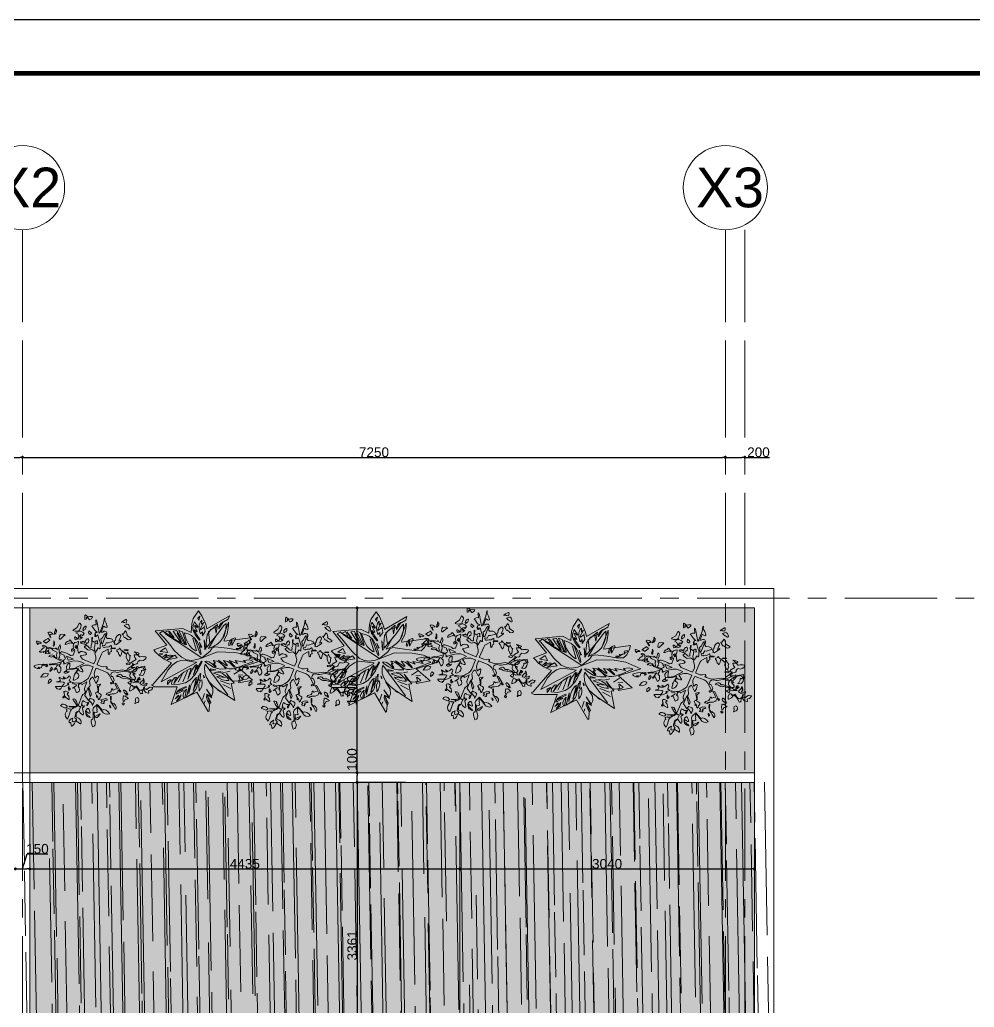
# Model space of a CAD drawing. Header units: millimetres. Extents: x 0 to 1313252738, y -131 to 560100888.
# Drawn here: x 1312638775 to 1312648622, y 560042593 to 560052778 of the extents above; entities that cross this region are included whole.
import ezdxf

# ---------------------------------------------------------------- set-up
doc = ezdxf.new("R2010")
doc.units = ezdxf.units.MM
doc.linetypes.add('CENTERX2', pattern=[101.6, 63.5, -12.7, 12.7, -12.7])
doc.layers.get('0').update_dxf_attribs({"lineweight": 0})
for name, color, linetype, lineweight in [('001通り芯', 6, 'CENTERX2', 0), ('002外周躯体', 7, 'Continuous', 13), ('003間仕切り', 7, 'Continuous', 13), ('004寸法', 7, 'Continuous', 0), ('009床', 7, 'Continuous', 5), ('010植栽', 92, 'Continuous', 0), ('棚(木)', 7, 'Continuous', 0)]:
    doc.layers.add(name, color=color, linetype=linetype, lineweight=lineweight)
doc.layers.add('01用紙枠', color=5, linetype='Continuous')
doc.styles.add('onnjuku', font='arial.ttf')
doc.styles.get("Standard").update_dxf_attribs({"font": 'arial.ttf'})
doc.dimstyles.new('onnjuku', dxfattribs={"dimtxt": 100, "dimasz": 30, "dimexe": 1.25, "dimexo": 0.625, "dimtad": 1, "dimdec": 0, "dimtxsty": 'onnjuku', "dimblk": 'DOT', "dimcen": 2.5, "dimadec": 0, "dimazin": 0, "dimtfac": 1, "dimtdec": 0, "dimtmove": 0, "dimatfit": 3, "dimfxl": 500, "dimfxlon": 1, "dimarcsym": 0})

# ---------------------------------------------------------------- blocks, each defined once
blk = doc.blocks.new('樹木平面（CAD素材.com）5dde948b')
at = {"color": 0, "linetype": 'ByBlock', "lineweight": -2}
for points in [[(0, 21), (-7, 16), (-22, -22), (-25, -38), (-16, -78), (-13, -80), (8, -62), (14, -61), (20, -67), (18, -94), (13, -107), (-1, -129), (-2, -137), (-7, -133), (-39, -70), (-60, -86), (-64, -97), (-72, -112), (-67, -159), (-71, -170), (-80, -178), (-52, -246), (-55, -255), (-66, -270), (-85, -181), (-86, -180), (-87, -180), (-121, -262), (-84, -313), (-67, -289), (-64, -288), (-58, -294), (-34, -303), (-26, -313), (-24, -325), (-30, -342), (-37, -350), (-40, -365), (-52, -338), (-72, -315), (-94, -365), (-95, -366), (-98, -366), (-100, -362), (-99, -355), (-90, -332), (-109, -330), (-127, -322), (-141, -312), (-151, -336), (-152, -348), (-150, -353), (-151, -355), (-154, -357), (-155, -363), (-152, -372), (-151, -372), (-151, -361), (-149, -361), (-140, -369), (-135, -370), (-127, -369), (-125, -371), (-130, -378), (-145, -390), (-146, -395), (-137, -426), (-136, -455), (-140, -460), (-146, -460), (-159, -450), (-169, -439), (-183, -416), (-164, -384), (-162, -376), (-164, -374), (-172, -377), (-175, -376), (-188, -365), (-191, -366), (-217, -382), (-244, -396), (-248, -398), (-249, -397), (-233, -383), (-281, -377), (-284, -375), (-283, -373), (-240, -376), (-223, -374), (-209, -370), (-203, -364), (-203, -362), (-228, -327), (-243, -298), (-232, -297), (-218, -301), (-212, -308), (-210, -314), (-212, -315), (-215, -316), (-215, -319), (-211, -321), (-207, -322), (-204, -329), (-200, -349), (-196, -356), (-192, -358), (-187, -356), (-148, -263), (-141, -252), (-127, -243), (-122, -235), (-113, -228), (-113, -221), (-125, -202), (-124, -190), (-99, -122), (-147, -149), (-156, -140), (-172, -139), (-186, -153), (-190, -159), (-188, -161), (-181, -161), (-191, -173), (-179, -183), (-176, -204), (-178, -217), (-185, -224), (-205, -234), (-226, -182), (-246, -187), (-247, -186), (-211, -162), (-206, -154), (-211, -147), (-239, -141), (-247, -137), (-250, -131), (-247, -129), (-233, -130), (-193, -135), (-173, -134), (-152, -128), (-130, -117), (-103, -100), (-87, -85), (-74, -63), (-35, 33), (-82, 51), (-117, 51), (-168, 36), (-146, 3), (-141, -6), (-140, -12), (-143, -16), (-151, -16), (-174, -8), (-187, 2), (-191, 2), (-195, -2), (-204, -20), (-205, -24), (-203, -27), (-186, -42), (-183, -55), (-187, -71), (-198, -87), (-220, -101), (-232, -104), (-240, -102), (-230, -55), (-232, -52), (-226, -45), (-191, 15), (-190, 22), (-237, 11), (-271, 7), (-293, 9), (-302, 7), (-306, 9), (-311, 25), (-311, 39), (-299, 61), (-281, 72), (-278, 72), (-276, 69), (-277, 49), (-280, 19), (-276, 14), (-268, 13), (-221, 21), (-211, 22), (-209, 27), (-127, 67), (-151, 81), (-191, 94), (-231, 95), (-294, 82), (-336, 62), (-329, 75), (-331, 76), (-337, 71), (-340, 72), (-337, 82), (-345, 93), (-353, 91), (-425, 124), (-446, 140), (-451, 140), (-463, 135), (-486, 142), (-493, 141), (-488, 148), (-475, 156), (-457, 158), (-441, 152), (-430, 133), (-412, 126), (-409, 128), (-408, 133), (-412, 155), (-411, 167), (-407, 179), (-409, 186), (-452, 207), (-463, 222), (-470, 224), (-484, 220), (-494, 221), (-506, 227), (-505, 229), (-485, 234), (-427, 220), (-425, 226), (-422, 228), (-418, 227), (-410, 216), (-396, 208), (-395, 222), (-383, 256), (-380, 260), (-376, 259), (-370, 240), (-370, 231), (-376, 220), (-385, 198), (-385, 188), (-377, 182), (-370, 182), (-360, 188), (-352, 188), (-309, 175), (-283, 162), (-268, 151), (-263, 151), (-252, 154), (-247, 153), (-241, 154), (-224, 201), (-226, 211), (-229, 214), (-233, 213), (-242, 200), (-248, 196), (-254, 197), (-257, 201), (-258, 207), (-255, 211), (-258, 216), (-257, 218), (-253, 218), (-245, 216), (-243, 216), (-243, 217), (-244, 221), (-244, 223), (-242, 224), (-237, 225), (-236, 227), (-236, 231), (-241, 245), (-241, 252), (-236, 258), (-237, 271), (-223, 284), (-203, 290), (-189, 296), (-187, 296), (-186, 296), (-185, 289), (-189, 266), (-197, 249), (-198, 246), (-195, 237), (-189, 186), (-187, 178), (-183, 176), (-164, 191), (-149, 193), (-121, 186), (-106, 174), (-104, 166), (-114, 159), (-168, 147), (-144, 113), (-27, 64), (-8, 110), (-6, 133), (-17, 178), (-12, 187), (11, 217), (10, 221), (11, 223), (14, 225), (12, 230), (16, 231), (24, 228), (32, 221), (36, 223), (38, 230), (39, 267), (42, 269), (42, 274), (24, 324), (14, 364), (1, 350), (-7, 347), (-17, 348), (-19, 351), (-18, 353), (-7, 355), (-7, 356), (-16, 361), (-18, 364), (-18, 369), (-14, 381), (-11, 385), (-6, 388), (6, 390), (8, 393), (5, 396), (-3, 399), (-7, 401), (-17, 411), (-42, 447), (-50, 456), (-27, 466), (-15, 468), (-6, 467), (-4, 469), (-3, 474), (-7, 502), (-8, 519), (3, 504), (6, 492), (28, 382), (33, 384), (72, 484), (81, 535), (85, 540), (84, 512), (101, 483), (111, 451), (109, 444), (104, 441), (89, 445), (77, 454), (73, 453), (48, 391), (64, 393), (76, 401), (87, 402), (101, 399), (108, 386), (108, 370), (101, 346), (103, 338), (111, 328), (144, 327), (165, 317), (173, 302), (171, 297), (144, 290), (119, 282), (100, 283), (84, 256), (78, 255), (66, 258), (63, 256), (62, 251), (68, 237), (74, 234), (84, 237), (87, 234), (103, 240), (117, 238), (126, 240), (147, 253), (151, 252), (153, 248), (155, 230), (160, 228), (191, 229), (197, 225), (196, 223), (186, 221), (148, 222), (146, 220), (152, 208), (153, 196), (152, 191), (137, 186), (136, 181), (136, 169), (132, 164), (127, 161), (124, 164), (121, 181), (121, 215), (62, 185), (58, 177), (50, 164), (8, 63), (8, 55), (52, 38), (75, 36), (103, 39), (110, 34), (109, 27), (99, 19), (116, 10), (157, -4), (197, -7), (270, 4), (291, -2), (305, -2), (315, 4), (318, 13), (356, 39), (380, 65), (362, 74), (361, 80), (367, 87), (408, 111), (395, 132), (388, 153), (392, 157), (422, 157), (431, 150), (442, 138), (448, 137), (462, 140), (487, 139), (493, 140), (507, 137), (511, 128), (503, 113), (486, 101), (469, 96), (443, 102), (435, 94), (429, 92), (425, 86), (423, 71), (415, 65), (389, 59), (362, 34), (361, 28), (374, 27), (402, 31), (321, -3), (398, -38), (399, -41), (396, -42), (376, -37), (403, -78), (403, -86), (395, -95), (383, -94), (380, -97), (391, -106), (395, -116), (402, -116), (415, -111), (420, -114), (423, -118), (430, -118), (435, -123), (422, -124), (398, -123), (381, -127), (360, -117), (358, -118), (357, -128), (350, -150), (322, -129), (348, -116), (357, -108), (361, -101), (359, -97), (357, -97), (356, -98), (357, -102), (356, -105), (353, -106), (351, -104), (347, -96), (344, -92), (339, -91), (327, -92), (320, -91), (297, -83), (292, -82), (280, -85), (265, -82), (250, -77), (241, -69), (232, -65), (213, -64), (209, -61), (211, -57), (224, -49), (235, -45), (247, -44), (256, -49), (268, -65), (274, -66), (294, -66), (304, -68), (347, -88), (367, -100), (368, -102), (367, -104), (369, -103), (370, -101), (371, -96), (365, -82), (356, -79), (348, -70), (343, -58), (344, -46), (353, -27), (311, -13), (294, -10), (287, -11), (229, -22), (216, -23), (186, -16), (169, -19), (156, -28), (149, -44), (151, -59), (155, -64), (167, -67), (182, -102), (176, -122), (175, -137), (166, -134), (154, -140), (150, -140), (145, -130), (147, -127), (164, -124), (165, -114), (131, -48), (114, -28), (92, -16), (0, 21)], [(-68, 521), (-53, 531), (-44, 542), (-43, 548), (-48, 552), (-68, 554), (-85, 549), (-90, 550), (-115, 569), (-119, 567), (-121, 552), (-120, 524), (-117, 523), (-103, 529), (-101, 534), (-108, 544), (-99, 539), (-97, 539), (-100, 546), (-89, 544), (-76, 523), (-71, 520), (-68, 521)], [(257, 492), (269, 502), (302, 521), (307, 522), (310, 519), (311, 511), (307, 486), (289, 491), (278, 491), (277, 492), (274, 499), (273, 500), (258, 491), (257, 492)], [(284, 462), (301, 446), (333, 426), (338, 424), (345, 428), (345, 436), (334, 463), (325, 471), (315, 474), (284, 462)], [(-481, 309), (-519, 279), (-537, 290), (-548, 293), (-548, 296), (-527, 313), (-507, 322), (-504, 331), (-481, 309)], [(-372, 320), (-333, 357), (-322, 356), (-329, 368), (-338, 369), (-356, 366), (-371, 369), (-382, 351), (-384, 330), (-380, 320), (-373, 320)], [(205, 266), (246, 295), (255, 305), (251, 308), (231, 300), (233, 309), (248, 339), (250, 353), (239, 368), (231, 368), (209, 351), (200, 334), (196, 315), (193, 311), (197, 307), (187, 304), (187, 291), (186, 290), (179, 293), (188, 276), (182, 267), (199, 263), (205, 266)], [(325, 206), (323, 209), (294, 211), (286, 210), (284, 208), (284, 207), (286, 206), (301, 204), (322, 204), (325, 206)], [(326, 88), (307, 135), (307, 144), (310, 158), (306, 165), (313, 168), (323, 188), (328, 169), (333, 166), (340, 149), (349, 151), (349, 151), (342, 133), (344, 118), (340, 102), (326, 88)], [(-570, -74), (-525, -70), (-509, -62), (-497, -39), (-526, -30), (-546, -39), (-575, -69), (-570, -73)], [(428, -86), (437, -85), (443, -83), (444, -82), (443, -79), (439, -77), (433, -78), (428, -81), (425, -84), (428, -86)], [(450, -129), (448, -134), (453, -142), (467, -151), (493, -162), (504, -163), (515, -158), (518, -153), (515, -143), (523, -140), (522, -139), (518, -137), (511, -139), (503, -143), (495, -145), (483, -141), (479, -138), (479, -135), (487, -128), (494, -116), (490, -119), (487, -118), (488, -113), (491, -106), (484, -86), (480, -85), (480, -92), (484, -102), (483, -107), (481, -109), (474, -105), (450, -129)], [(98, -251), (127, -260), (133, -260), (134, -259), (125, -254), (125, -253), (128, -251), (139, -247), (145, -247), (148, -249), (152, -246), (162, -245), (186, -244), (203, -239), (215, -230), (224, -209), (227, -207), (230, -208), (242, -224), (246, -226), (248, -226), (250, -221), (247, -210), (239, -206), (203, -139), (196, -135), (188, -142), (215, -193), (191, -197), (172, -205), (161, -194), (157, -194), (155, -197), (150, -219), (142, -227), (110, -238), (98, -251)], [(61, -412), (58, -411), (53, -407), (7, -354), (-31, -389), (-38, -408), (-34, -435), (-33, -494), (-37, -502), (-51, -512), (-56, -523), (-55, -538), (-44, -571), (-42, -586), (-25, -579), (-18, -571), (-9, -542), (-19, -519), (-24, -492), (-20, -486), (-5, -488), (5, -487), (21, -473), (37, -452), (35, -450), (-22, -480), (-23, -438), (-21, -434), (0, -437), (6, -434), (8, -430), (3, -414), (6, -408), (4, -397), (3, -362), (32, -390), (70, -441), (89, -450), (111, -455), (132, -449), (133, -446), (118, -427), (98, -413), (76, -407), (61, -412)]]:
    blk.add_lwpolyline(points, dxfattribs=at)
for points in [[(-413, 408), (-413, 395), (-419, 383), (-427, 374), (-439, 368), (-438, 374), (-433, 381), (-433, 392), (-426, 399), (-427, 410), (-423, 412), (-426, 425)], [(-171, 342), (-172, 354), (-162, 364), (-150, 366), (-146, 361), (-146, 353), (-127, 378), (-143, 392), (-170, 403), (-175, 417), (-163, 440), (-159, 467), (-172, 484), (-180, 485), (-199, 441), (-237, 417), (-243, 408), (-221, 401), (-196, 403), (-181, 408), (-180, 400), (-213, 384), (-188, 370), (-183, 354), (-188, 323), (-170, 319), (-154, 325), (-155, 328)], [(-114, 452), (-128, 444), (-137, 431), (-140, 417), (-139, 409), (-137, 407), (-132, 408), (-130, 413), (-132, 416), (-117, 419), (-109, 432), (-108, 451), (-109, 453)], [(-472, 338), (-482, 365), (-479, 369), (-458, 372), (-455, 374), (-455, 379), (-474, 391), (-493, 393), (-504, 388), (-475, 337)], [(-315, 285), (-300, 294), (-287, 299), (-274, 313), (-248, 282), (-247, 278), (-249, 275), (-270, 283), (-309, 267), (-319, 266), (-323, 269)], [(-224, 323), (-218, 316), (-207, 321), (-201, 319), (-197, 321), (-196, 329), (-199, 330), (-203, 325), (-205, 334), (-219, 343), (-225, 342), (-226, 337)], [(-165, 340), (-146, 332), (-165, 348), (-166, 346)], [(-123, 267), (-115, 266), (-103, 271), (-96, 283), (-87, 283), (-83, 288), (-80, 309), (-83, 318), (-86, 323), (-92, 324), (-100, 320), (-116, 299), (-117, 282), (-119, 282), (-129, 288), (-140, 299), (-142, 297), (-144, 291), (-146, 290), (-150, 294), (-153, 293), (-156, 290), (-166, 293), (-165, 289), (-160, 280), (-153, 276)], [(-123, 238), (-124, 246), (-111, 249), (-110, 252), (-112, 257), (-111, 258), (-107, 258), (-90, 246), (-80, 233), (-68, 228), (-60, 228), (-55, 233), (-54, 240), (-56, 258), (-47, 276), (-47, 290), (-50, 315), (-49, 334), (-46, 338), (-44, 338), (-42, 336), (-46, 304), (-24, 289), (-18, 287), (-9, 299), (-2, 303), (5, 303), (10, 299), (10, 294), (7, 291), (14, 273), (8, 272), (-15, 277), (-16, 251), (-23, 229), (-19, 211), (-19, 195), (-22, 195), (-25, 196), (-40, 210), (-49, 213), (-76, 206), (-89, 210), (-103, 219)], [(-83, 384), (-81, 378), (-77, 373), (-67, 367), (-63, 367), (-61, 372), (-53, 377), (-53, 381), (-58, 388), (-78, 404)], [(-14, 363), (-13, 362), (-11, 362), (-10, 367), (-10, 370), (-13, 370), (-15, 368), (-15, 366)], [(53, 270), (60, 272), (99, 371), (97, 376), (90, 376), (79, 364), (62, 332), (46, 319)], [(270, 365), (285, 336), (292, 337), (310, 327), (320, 316), (331, 312), (347, 315), (358, 323), (357, 328), (318, 353), (313, 359), (315, 368), (307, 396), (298, 404), (295, 403), (279, 376), (275, 373), (265, 374), (265, 369)], [(-615, 279), (-604, 266), (-602, 267), (-602, 270), (-606, 277), (-584, 278), (-573, 276), (-569, 278), (-569, 280), (-571, 281), (-575, 280), (-579, 287), (-610, 300), (-618, 299), (-620, 295)], [(-550, 182), (-529, 191), (-515, 213), (-518, 228), (-514, 236), (-532, 252), (-551, 256), (-557, 253), (-557, 249), (-539, 241), (-540, 234), (-569, 212), (-575, 201), (-590, 196), (-590, 191), (-583, 187), (-564, 187), (-546, 193), (-542, 192), (-542, 189)], [(-526, 179), (-530, 173), (-510, 168), (-484, 171), (-478, 175), (-479, 177), (-489, 175), (-497, 186), (-491, 196), (-491, 201), (-495, 205), (-498, 203)], [(-444, 249), (-439, 249), (-435, 261), (-434, 289), (-439, 302), (-442, 271), (-449, 259)], [(-221, 246), (-222, 242), (-221, 236), (-208, 222), (-206, 227), (-206, 251), (-209, 253)], [(300, 170), (265, 200), (254, 159), (249, 145), (243, 145), (229, 162), (222, 186), (217, 190), (211, 200), (209, 209), (218, 208), (234, 216), (234, 224), (238, 227), (254, 207), (269, 200), (302, 172), (302, 170)], [(-378, 153), (-382, 134), (-394, 119), (-354, 103), (-339, 101), (-336, 108), (-326, 111), (-321, 124), (-326, 139), (-330, 129), (-333, 153), (-383, 174)], [(-311, 146), (-238, 113), (-293, 103)], [(439, 170), (438, 174), (421, 181), (392, 190), (388, 189), (405, 178), (416, 164), (422, 161), (429, 162)], [(-626, 50), (-594, 57), (-548, 62), (-538, 56), (-532, 59), (-513, 61), (-508, 57), (-504, 45), (-502, 43), (-511, 37), (-521, 34), (-525, 37), (-511, 44), (-510, 50), (-514, 55), (-521, 52), (-558, 50), (-563, 46), (-563, 37), (-567, 28), (-574, 23), (-600, 30), (-601, 28), (-597, 25), (-586, 22), (-584, 19), (-588, 16), (-611, 18), (-633, 27), (-644, 38), (-643, 43)], [(-414, 22), (-396, -23), (-391, -28), (-385, -28), (-375, -20), (-367, -6), (-368, 28), (-385, 45), (-375, 61), (-368, 68), (-365, 81), (-369, 84), (-432, 65), (-456, 66), (-489, 61), (-483, 55), (-469, 54), (-396, 58), (-395, 56), (-409, 43), (-421, 24), (-440, 5), (-438, 2), (-432, 4)], [(-479, 6), (-481, -9), (-475, -10), (-454, 12), (-458, 12), (-454, 20), (-456, 22), (-464, 22), (-465, 24), (-461, 31), (-469, 27)], [(332, 76), (350, 75), (352, 72), (348, 64), (336, 58), (313, 61), (311, 59), (307, 63), (315, 72)], [(441, -53), (472, -56), (480, -51), (494, -28), (499, -10), (498, -1), (503, 4), (511, 8), (496, 9), (503, 15), (503, 21), (500, 27), (495, 27), (495, 29), (499, 37), (497, 40), (459, 35), (437, 29), (425, 33), (417, 33), (413, 30), (414, 23), (412, 17), (406, 10), (403, 8), (402, 8), (406, 18), (391, 6), (395, 1), (395, 0), (384, 2), (381, 2), (380, 0), (382, -3), (376, -7), (364, -12), (364, -16), (369, -15), (373, -13), (382, -20), (396, -17), (411, -5), (426, 20), (469, 29), (480, 25), (486, 19), (488, 2), (486, -4), (483, -5), (477, -1), (466, -2), (465, -6), (464, -17), (450, -46)], [(-467, -101), (-465, -111), (-470, -117), (-478, -124), (-481, -129), (-499, -138), (-497, -109), (-492, -103), (-481, -99), (-482, -97), (-484, -93), (-482, -92), (-477, -93)], [(-368, -167), (-353, -165), (-336, -144), (-332, -130), (-341, -123), (-412, -121), (-373, -112), (-379, -103), (-376, -95), (-379, -84), (-384, -85), (-384, -71), (-356, -91), (-326, -91), (-345, -71), (-342, -70), (-321, -87), (-301, -78), (-283, -60), (-277, -62), (-270, -80), (-281, -106), (-261, -124), (-295, -134), (-301, -144), (-287, -142), (-291, -151), (-331, -167), (-358, -173), (-367, -192), (-378, -190), (-375, -200), (-406, -192), (-423, -173), (-422, -167)], [(-303, -15), (-301, -29), (-312, -32), (-325, -32), (-335, -27), (-335, -20), (-307, -1), (-314, -14), (-314, -16), (-306, -14)], [(-296, -25), (-284, -13), (-299, -19), (-299, -22)], [(455, -89), (440, -101), (437, -103), (435, -103), (428, -101), (426, -102), (422, -105), (420, -105), (419, -100), (421, -96), (425, -95), (439, -94)], [(-286, -170), (-289, -177), (-291, -182), (-290, -184), (-288, -188), (-290, -194), (-290, -200), (-287, -205), (-285, -206), (-282, -206), (-272, -198), (-269, -194), (-270, -191), (-275, -192), (-278, -191), (-280, -189), (-282, -185), (-283, -181), (-283, -180), (-281, -179), (-281, -178), (-281, -175), (-284, -169), (-285, -169)], [(6, -159), (16, -214), (14, -220), (3, -227), (-11, -233), (-10, -239), (0, -257), (0, -282), (8, -267), (10, -266), (15, -282), (19, -305), (24, -304), (34, -293), (33, -286), (37, -278), (47, -265), (48, -255), (42, -247), (31, -240), (17, -234), (22, -210), (21, -196), (19, -172), (21, -168), (28, -164), (36, -152), (41, -152), (42, -149), (39, -146), (8, -153)], [(342, -184), (341, -214), (349, -213), (374, -201), (394, -181), (392, -169), (389, -169), (389, -176), (387, -178), (382, -176), (371, -158), (356, -159)], [(404, -176), (419, -185), (445, -220), (454, -244), (464, -240), (476, -240), (471, -235), (478, -208), (477, -198), (462, -211), (452, -206), (446, -207), (435, -198), (417, -168), (411, -163), (402, -171)], [(532, -239), (538, -238), (539, -235), (537, -215), (543, -209), (560, -206), (569, -199), (579, -188), (581, -182), (579, -179), (571, -179), (553, -175), (549, -176), (541, -181), (520, -198), (516, -198), (510, -193), (505, -193), (495, -197), (492, -196), (491, -193), (495, -179), (495, -175), (492, -174), (489, -176), (486, -183), (486, -192), (489, -204), (502, -224), (510, -230)], [(-289, -301), (-284, -301), (-282, -297), (-287, -268), (-292, -260), (-302, -248), (-301, -243), (-291, -234), (-290, -230), (-292, -227), (-301, -225), (-315, -216), (-325, -216), (-333, -219), (-336, -224), (-336, -228), (-335, -232), (-333, -234), (-335, -240), (-333, -245), (-330, -251), (-330, -255), (-332, -260), (-346, -279), (-346, -281), (-343, -284), (-339, -285), (-335, -283), (-333, -276), (-329, -273), (-325, -273), (-318, -281)], [(71, -298), (97, -293), (106, -296), (109, -302), (109, -307), (105, -311), (93, -310), (83, -314), (80, -318), (83, -327), (80, -332), (79, -326), (77, -325), (74, -329), (75, -339), (78, -344), (68, -345), (50, -340), (46, -336), (47, -331), (55, -325), (57, -322), (54, -318), (46, -311), (47, -307)], [(148, -311), (150, -307), (152, -271), (149, -268), (147, -268), (145, -270), (143, -302), (145, -311)], [(273, -303), (275, -318), (280, -324), (286, -323), (297, -300), (303, -301), (320, -296), (331, -290), (318, -284), (299, -268), (294, -266), (289, -269), (280, -265), (277, -266)], [(278, -210), (280, -221), (289, -234), (296, -241), (310, -242), (314, -245), (319, -250), (318, -252), (304, -246), (307, -253), (314, -257), (324, -255), (318, -236), (315, -236), (313, -237), (313, -226), (304, -215), (288, -205), (281, -205)], [(399, -345), (413, -336), (420, -334), (426, -335), (432, -328), (437, -317), (437, -303), (430, -288), (421, -283), (404, -290), (401, -295), (403, -305), (402, -308), (399, -311), (402, -318), (402, -326), (396, -342), (396, -345)], [(-332, -387), (-321, -389), (-313, -387), (-303, -377), (-303, -372), (-319, -357), (-340, -350), (-354, -351), (-363, -357), (-373, -368)], [(-285, -471), (-270, -419), (-257, -407), (-261, -401), (-284, -399), (-290, -395), (-307, -402), (-309, -405), (-302, -422), (-309, -424), (-321, -443), (-324, -459), (-319, -479), (-312, -489), (-299, -504)], [(-84, -397), (-77, -405), (-68, -428), (-67, -437), (-68, -443), (-69, -445), (-71, -445), (-78, -443), (-89, -437), (-102, -426), (-104, -425), (-106, -426), (-108, -431), (-108, -440), (-105, -449), (-101, -455), (-94, -459), (-85, -470), (-74, -475), (-73, -477), (-72, -480), (-65, -485), (-64, -487), (-65, -489), (-68, -489), (-87, -481), (-99, -472), (-108, -461), (-112, -446), (-113, -428), (-109, -415), (-101, -403), (-92, -396)], [(133, -363), (139, -387), (142, -388), (147, -385), (147, -380), (139, -363), (135, -361)], [(195, -404), (203, -391), (203, -374), (196, -362), (177, -345), (169, -346), (165, -344), (148, -324), (145, -322), (153, -339), (166, -354), (177, -375), (193, -403)], [(271, -356), (277, -358), (280, -355), (282, -350), (289, -344), (283, -342), (276, -336), (270, -336), (266, -340), (265, -345)], [(-216, -529), (-228, -549), (-242, -568), (-254, -577), (-258, -576), (-261, -570), (-266, -543), (-269, -540), (-280, -542), (-284, -539), (-284, -532), (-281, -522), (-267, -505), (-256, -498), (-244, -494), (-243, -495), (-248, -500), (-250, -504), (-248, -515), (-252, -522), (-250, -527), (-246, -531), (-240, -532), (-219, -526)], [(-215, -523), (-166, -554), (-162, -554), (-160, -535), (-163, -520), (-174, -503), (-187, -494), (-211, -482), (-209, -468), (-210, -454), (-202, -438), (-190, -429), (-188, -425), (-191, -423), (-204, -429), (-212, -441), (-222, -474), (-224, -490), (-208, -507), (-208, -512), (-215, -519)]]:
    blk.add_lwpolyline(points, close=True, dxfattribs=at)
blk = doc.blocks.new('樹木平面（CAD素材.com）463e85fd')
at = {"color": 0, "linetype": 'ByBlock', "lineweight": -2}
for p, q in [((-141, 274), (-183, 285)), ((-183, 285), (-157, 208)), ((-157, 208), (-125, 153)), ((-106, 257), (-141, 274)), ((-68, 223), (-106, 257)), ((-93, 226), (-76, 232)), ((-54, 102), (-93, 226)), ((-76, 232), (-19, 74)), ((-48, 194), (-68, 223)), ((-125, 153), (-94, 121)), ((-94, 121), (-66, 101)), ((-28, 150), (-48, 194)), ((-13, 100), (-28, 150)), ((-66, 101), (-54, 102)), ((-19, 74), (-13, 60)), ((-5, 64), (-13, 100)), ((-13, 60), (-5, 64))]:
    blk.add_line(p, q, dxfattribs=at)
for points in [[(65, -208), (113, -287), (116, -335), (100, -370), (48, -296), (105, -384), (52, -349), (49, -382), (61, -412), (80, -448), (75, -522), (67, -527), (-51, -327), (-316, -455), (-252, -271), (-487, -272), (-520, -253), (-500, -244), (-311, -23), (-388, 13), (-443, 53), (-479, 89), (-495, 108), (-361, 159), (-479, 305), (-195, 330), (-109, 288), (-102, 378), (-87, 432), (-34, 511), (2, 461), (41, 373), (52, 327), (285, 460), (273, 425), (231, 401), (195, 379), (181, 355), (94, 320), (55, 265), (45, 178), (49, 139), (49, 134), (173, 284), (226, 358), (251, 382), (250, 318), (232, 255), (215, 225), (276, 394), (277, 359), (262, 271), (230, 212), (232, 198), (504, 235), (497, 196), (467, 140), (432, 107), (363, 109), (261, 126), (140, 140), (108, 129), (87, 96), (-2, 25), (158, 88), (338, 83), (457, 62)], [(-29, 411), (-20, 456), (-41, 435), (-29, 411)], [(-14, 274), (7, 295), (6, 254), (35, 298), (28, 336), (24, 344), (-14, 316), (-18, 324), (20, 393), (-1, 373), (0, 414), (-7, 407), (-12, 400), (-17, 392), (-20, 384), (-23, 377), (-26, 369), (-27, 360), (-28, 352), (-28, 344), (-28, 335), (-27, 327), (-26, 318), (-24, 310), (-22, 301), (-20, 292), (-17, 283), (-14, 274)], [(-389, 287), (-332, 254), (-324, 258), (-348, 307), (-389, 287)], [(-209, 190), (-257, 310), (-294, 303), (-217, 186)], [(-164, 161), (-156, 165), (-199, 297), (-236, 310), (-164, 161)], [(-23, 209), (-15, 213), (-84, 312), (-76, 316), (-55, 295), (-47, 299), (-75, 358), (-67, 362), (-46, 341), (-38, 345), (-75, 399), (-79, 389), (-83, 380), (-86, 371), (-89, 362), (-90, 354), (-91, 345), (-92, 337), (-91, 330), (-91, 322), (-89, 315), (-87, 307), (-85, 300), (-82, 293), (-79, 286), (-75, 279), (-71, 272), (-67, 265), (-62, 258), (-57, 251), (-52, 244), (-47, 237), (-41, 230), (-35, 223), (-29, 216), (-23, 209)], [(24, 344), (28, 356)], [(139, 338), (147, 281), (164, 371), (68, 294), (83, 178)], [(176, 326), (222, 399), (213, 393), (205, 388), (198, 382), (192, 376), (188, 369), (184, 362), (181, 355), (178, 346), (177, 336), (176, 326)], [(-267, 203), (-258, 207), (-373, 275), (-267, 203)], [(-291, 233), (-283, 237), (-335, 303), (-291, 233)], [(-258, 207), (-176, 165), (-245, 286), (-253, 281), (-209, 190), (-217, 186)], [(33, 113), (41, 117), (26, 212), (33, 113)], [(277, 159), (289, 155), (311, 217), (310, 155), (348, 224), (344, 233), (333, 230), (323, 227), (315, 223), (308, 219), (301, 215), (296, 209), (291, 203), (287, 197), (284, 189), (281, 180), (279, 170), (277, 159)], [(-429, 94), (-350, 81), (-375, 131), (-429, 94)], [(-8, 134), (0, 138), (-24, 188), (-8, 134)], [(363, 109), (475, 173), (471, 182), (442, 178), (446, 149), (388, 142), (404, 129), (396, 125), (355, 125), (363, 109)], [(-429, 53), (-404, 65), (-408, 73), (-437, 70), (-429, 53)], [(-400, 36), (-359, 56), (-363, 64), (-400, 36)], [(-384, 24), (-293, 47), (-303, 50), (-312, 52), (-321, 53), (-330, 53), (-338, 52), (-347, 50), (-355, 47), (-362, 42), (-370, 37), (-377, 31), (-384, 24)], [(-356, 7), (-252, 26), (-277, 55), (-356, 7)], [(457, 62), (613, -5), (381, -77), (524, -202), (383, -229), (379, -221), (429, -197)], [(-86, -149), (-47, -59)], [(-47, -59), (-43, -47)], [(396, -213), (384, -208), (375, -211), (343, -215), (315, -209), (303, -203), (290, -191), (276, -171), (256, -133), (334, -233), (305, -236), (340, -414), (189, -315), (154, -291), (117, -262), (75, -221), (46, -170), (31, -126), (28, -71), (35, -39), (270, -356)], [(96, -102), (146, -98), (88, -85), (96, -102)], [(331, -142), (393, -102)], [(-355, -249), (-317, -200), (-328, -201), (-337, -204), (-344, -208), (-349, -214), (-353, -220), (-355, -228), (-355, -238), (-355, -249)], [(-243, -225), (-201, -144)], [(-197, -131), (-201, -144)], [(-194, -222), (-147, -107)], [(-33, -195), (-44, -222), (-51, -275), (-62, -301), (-97, -340), (-129, -363), (-158, -379), (-128, -252), (-132, -342), (-111, -259), (-97, -225), (-73, -192), (-53, -174), (-88, -314), (-43, -205)], [(-53, -195), (-88, -314)], [(-41, -199), (-45, -211)], [(-41, -199), (-33, -195), (-32, -154), (-41, -199)], [(-25, -212), (-16, -187)], [(-16, -187), (-11, -134), (-19, -138), (-16, -187)], [(21, -179), (30, -175), (17, -150), (21, -179)], [(240, -124), (174, -115)], [(249, -120), (294, -109)], [(425, -147), (376, -151)], [(429, -197), (392, -163), (384, -167), (396, -213)], [(-175, -387), (-157, -297), (-180, -321), (-193, -352), (-192, -368), (-183, -391)], [(164, -305), (192, -322)], [(190, -210), (288, -245)], [(218, -248), (300, -290)], [(-274, -394), (-237, -366), (-241, -357), (-274, -394)], [(-262, -419), (-212, -354), (-225, -391), (-262, -419)], [(6, -402), (27, -340)], [(88, -423), (68, -423), (80, -448), (92, -432), (52, -349)], [(52, -349), (80, -427), (88, -423)], [(26, -443), (35, -418)]]:
    blk.add_lwpolyline(points, dxfattribs=at)
for points in [[(2, 28), (-38, 12), (-103, 1), (-156, 8), (-209, 33), (-285, 104), (-331, 163), (-387, 232), (-421, 268), (-436, 281), (-403, 301), (-328, 256), (-255, 196)], [(253, -87), (197, -90), (158, -83), (122, -70), (92, -53), (47, -22), (32, -11), (46, -6), (77, -13), (106, -34), (142, -70), (149, -64), (122, -28), (143, -28), (118, 1), (155, -6), (192, -29), (216, -50), (241, -76)], [(531, -14), (496, -24), (425, -53), (355, -78), (316, -86), (284, -86), (253, -75), (210, -42), (168, 4), (258, -55), (266, -51), (226, -1), (266, -11), (293, -29), (336, -68), (344, -64), (283, -1), (369, -31), (345, -2), (454, -22), (432, -1), (491, 6), (524, -6)], [(-55, -22), (-420, -219), (-349, -99), (-306, -50), (-256, -15), (-217, -1), (-148, -5), (-91, -14), (-57, -18)], [(3, -14), (-20, -58), (-41, -98), (-73, -148), (-119, -199), (-169, -230), (-247, -249), (-313, -244), (-309, -213), (-278, -176), (-259, -172), (-289, -237), (-234, -163), (-186, -122), (-138, -93), (-109, -79), (-142, -194), (-104, -99), (-73, -56), (-55, -42), (-86, -149), (-43, -47), (-51, -90), (-1, -6)], [(0, -200), (5, -233), (0, -269), (-12, -294), (-26, -315), (-29, -245), (-8, -204)], [(280, -207), (253, -207), (215, -200), (171, -177), (157, -165), (244, -174), (121, -131), (153, -121), (181, -122), (215, -135), (240, -154), (259, -173), (271, -190)], [(-161, -268), (-195, -282), (-221, -295), (-244, -311), (-260, -335), (-265, -349), (-191, -313), (-195, -304), (-246, -324), (-248, -320), (-157, -276)]]:
    blk.add_lwpolyline(points, close=True, dxfattribs=at)
blk.add_lwpolyline([(212, 222, -0.149788), (104, 138), (70, 123), (144, 250)], format="xyb", dxfattribs=at)
blk = doc.blocks.new('_Dot')
at = {"color": 0, "linetype": 'ByBlock', "lineweight": -2}
blk.add_line((-0.5, 0), (-1, 0), dxfattribs=at)
at = {"color": 0, "linetype": 'ByBlock', "const_width": 0.5}
blk.add_lwpolyline([(-0.25, 0, 1), (0.25, 0, 1)], format="xyb", close=True, dxfattribs=at)
blk = doc.blocks.new('*D141')
at = {"layer": '001通り芯', "color": 0, "linetype": 'ByBlock', "lineweight": -2, "transparency": 16777216}
for p, q in [((1312631354, 560048765), (1312631354, 560048264)), ((1312631384, 560048265), (1312638774, 560048265)), ((1312638804, 560048276), (1312638804, 560048264))]:
    blk.add_line(p, q, dxfattribs=at)
at = {"layer": 'Defpoints', "color": 0, "linetype": 'ByBlock', "transparency": 16777216}
for p in [(1312631354, 560049409), (1312638804, 560048277), (1312638804, 560048265)]:
    blk.add_point(p, dxfattribs=at)
at = {"layer": '001通り芯', "color": 0, "linetype": 'ByBlock', "lineweight": -2, "transparency": 16777216, "xscale": 30, "yscale": 30, "zscale": 30, "rotation": 180}
blk.add_blockref('_Dot', (1312631354, 560048265), dxfattribs=at)
at = {"layer": '001通り芯', "color": 0, "linetype": 'ByBlock', "lineweight": -2, "transparency": 16777216, "xscale": 30, "yscale": 30, "zscale": 30}
blk.add_blockref('_Dot', (1312638804, 560048265), dxfattribs=at)
at = {"layer": '001通り芯', "color": 0, "linetype": 'ByBlock', "transparency": 16777216, "insert": (1312635079, 560048317), "char_height": 100, "attachment_point": 5, "style": 'onnjuku'}
blk.add_mtext('7450', dxfattribs=at)
blk = doc.blocks.new('*D142')
at = {"layer": '001通り芯', "color": 0, "linetype": 'ByBlock', "lineweight": -2, "transparency": 16777216}
for p, q in [((1312638804, 560048276), (1312638804, 560048264)), ((1312638834, 560048265), (1312646024, 560048265)), ((1312646054, 560048276), (1312646054, 560048264))]:
    blk.add_line(p, q, dxfattribs=at)
at = {"layer": 'Defpoints', "color": 0, "linetype": 'ByBlock', "transparency": 16777216}
for p in [(1312638804, 560048277), (1312646054, 560048277), (1312646054, 560048265)]:
    blk.add_point(p, dxfattribs=at)
at = {"layer": '001通り芯', "color": 0, "linetype": 'ByBlock', "lineweight": -2, "transparency": 16777216, "xscale": 30, "yscale": 30, "zscale": 30, "rotation": 180}
blk.add_blockref('_Dot', (1312638804, 560048265), dxfattribs=at)
at = {"layer": '001通り芯', "color": 0, "linetype": 'ByBlock', "lineweight": -2, "transparency": 16777216, "xscale": 30, "yscale": 30, "zscale": 30}
blk.add_blockref('_Dot', (1312646054, 560048265), dxfattribs=at)
at = {"layer": '001通り芯', "color": 0, "linetype": 'ByBlock', "transparency": 16777216, "insert": (1312642429, 560048317), "char_height": 100, "attachment_point": 5, "style": 'onnjuku'}
blk.add_mtext('7250', dxfattribs=at)
blk = doc.blocks.new('*D143')
at = {"layer": '001通り芯', "color": 0, "linetype": 'ByBlock', "lineweight": -2, "transparency": 16777216}
for p, q in [((1312646054, 560048276), (1312646054, 560048264)), ((1312646084, 560048265), (1312646224, 560048265)), ((1312646254, 560048276), (1312646254, 560048264)), ((1312646254, 560048265), (1312646508, 560048265))]:
    blk.add_line(p, q, dxfattribs=at)
at = {"layer": 'Defpoints', "color": 0, "linetype": 'ByBlock', "transparency": 16777216}
for p in [(1312646054, 560048277), (1312646254, 560048277), (1312646254, 560048265)]:
    blk.add_point(p, dxfattribs=at)
at = {"layer": '001通り芯', "color": 0, "linetype": 'ByBlock', "lineweight": -2, "transparency": 16777216, "xscale": 30, "yscale": 30, "zscale": 30, "rotation": 180}
blk.add_blockref('_Dot', (1312646054, 560048265), dxfattribs=at)
at = {"layer": '001通り芯', "color": 0, "linetype": 'ByBlock', "lineweight": -2, "transparency": 16777216, "xscale": 30, "yscale": 30, "zscale": 30}
blk.add_blockref('_Dot', (1312646254, 560048265), dxfattribs=at)
at = {"layer": '001通り芯', "color": 0, "linetype": 'ByBlock', "transparency": 16777216, "insert": (1312646396, 560048317), "char_height": 100, "attachment_point": 5, "style": 'onnjuku'}
blk.add_mtext('200', dxfattribs=at)
blk = doc.blocks.new('*D109')
at = {"layer": '004寸法', "color": 0, "lineweight": -2, "transparency": 16777216}
for p, q in [((1312638804, 560044020), (1312638851, 560044175)), ((1312638851, 560044175), (1312639063, 560044175)), ((1312638729, 560044020), (1312638729, 560044021)), ((1312638759, 560044020), (1312638849, 560044020)), ((1312638879, 560044020), (1312638879, 560044021))]:
    blk.add_line(p, q, dxfattribs=at)
at = {"layer": 'Defpoints', "color": 0, "transparency": 16777216}
for p in [(1312638729, 560044020), (1312638879, 560044020), (1312638879, 560044019)]:
    blk.add_point(p, dxfattribs=at)
at = {"layer": '004寸法', "color": 0, "lineweight": -2, "transparency": 16777216, "xscale": 30, "yscale": 30, "zscale": 30, "rotation": 180}
blk.add_blockref('_Dot', (1312638729, 560044020), dxfattribs=at)
at = {"layer": '004寸法', "color": 0, "lineweight": -2, "transparency": 16777216, "xscale": 30, "yscale": 30, "zscale": 30}
blk.add_blockref('_Dot', (1312638879, 560044020), dxfattribs=at)
at = {"layer": '004寸法', "color": 0, "transparency": 16777216, "insert": (1312638957, 560044227), "char_height": 100, "attachment_point": 5, "style": 'onnjuku'}
blk.add_mtext('150', dxfattribs=at)
blk = doc.blocks.new('*D110')
at = {"layer": '004寸法', "color": 0, "lineweight": -2, "transparency": 16777216}
for p, q in [((1312638879, 560044020), (1312638879, 560044021)), ((1312638909, 560044020), (1312643284, 560044020)), ((1312643314, 560044020), (1312643314, 560044021))]:
    blk.add_line(p, q, dxfattribs=at)
at = {"layer": 'Defpoints', "color": 0, "transparency": 16777216}
for p in [(1312638879, 560044019), (1312643314, 560044020), (1312643314, 560044019)]:
    blk.add_point(p, dxfattribs=at)
at = {"layer": '004寸法', "color": 0, "lineweight": -2, "transparency": 16777216, "xscale": 30, "yscale": 30, "zscale": 30, "rotation": 180}
blk.add_blockref('_Dot', (1312638879, 560044020), dxfattribs=at)
at = {"layer": '004寸法', "color": 0, "lineweight": -2, "transparency": 16777216, "xscale": 30, "yscale": 30, "zscale": 30}
blk.add_blockref('_Dot', (1312643314, 560044020), dxfattribs=at)
at = {"layer": '004寸法', "color": 0, "transparency": 16777216, "insert": (1312641097, 560044072), "char_height": 100, "attachment_point": 5, "style": 'onnjuku'}
blk.add_mtext('4435', dxfattribs=at)
blk = doc.blocks.new('*D111')
at = {"layer": '004寸法', "color": 0, "lineweight": -2, "transparency": 16777216}
for p, q in [((1312643314, 560044020), (1312643314, 560044021)), ((1312643344, 560044020), (1312646324, 560044020)), ((1312646354, 560044020), (1312646354, 560044021))]:
    blk.add_line(p, q, dxfattribs=at)
at = {"layer": 'Defpoints', "color": 0, "transparency": 16777216}
for p in [(1312643314, 560044019), (1312646354, 560044020), (1312646354, 560044019)]:
    blk.add_point(p, dxfattribs=at)
at = {"layer": '004寸法', "color": 0, "lineweight": -2, "transparency": 16777216, "xscale": 30, "yscale": 30, "zscale": 30, "rotation": 180}
blk.add_blockref('_Dot', (1312643314, 560044020), dxfattribs=at)
at = {"layer": '004寸法', "color": 0, "lineweight": -2, "transparency": 16777216, "xscale": 30, "yscale": 30, "zscale": 30}
blk.add_blockref('_Dot', (1312646354, 560044020), dxfattribs=at)
at = {"layer": '004寸法', "color": 0, "transparency": 16777216, "insert": (1312644834, 560044072), "char_height": 100, "attachment_point": 5, "style": 'onnjuku'}
blk.add_mtext('3040', dxfattribs=at)
blk = doc.blocks.new('*D112')
at = {"layer": '004寸法', "color": 0, "lineweight": -2, "transparency": 16777216}
for p, q in [((1312642756, 560044912), (1312642255, 560044912)), ((1312642256, 560044882), (1312642256, 560041581)), ((1312642756, 560041551), (1312642255, 560041551))]:
    blk.add_line(p, q, dxfattribs=at)
at = {"layer": 'Defpoints', "color": 0, "transparency": 16777216}
for p in [(1312643314, 560044912), (1312642256, 560041551), (1312643314, 560041551)]:
    blk.add_point(p, dxfattribs=at)
at = {"layer": '004寸法', "color": 0, "lineweight": -2, "transparency": 16777216, "xscale": 30, "yscale": 30, "zscale": 30}
for p, rotation in [((1312642256, 560044912), 90), ((1312642256, 560041551), 270)]:
    blk.add_blockref('_Dot', p, dxfattribs=dict(at, rotation=rotation))
at = {"layer": '004寸法', "color": 0, "transparency": 16777216, "insert": (1312642205, 560043231), "char_height": 100, "attachment_point": 5, "rotation": 90, "style": 'onnjuku'}
blk.add_mtext('3361', dxfattribs=at)
blk = doc.blocks.new('*D104')
at = {"layer": '004寸法', "color": 0, "lineweight": -2, "transparency": 16777216}
for p, q in [((1312642255, 560045012), (1312642255, 560045255)), ((1312642255, 560045012), (1312642256, 560045012)), ((1312642255, 560044942), (1312642255, 560044982)), ((1312642255, 560044912), (1312642256, 560044912))]:
    blk.add_line(p, q, dxfattribs=at)
at = {"layer": 'Defpoints', "color": 0, "transparency": 16777216}
for p in [(1312642255, 560045012), (1312642255, 560045012), (1312642255, 560044912)]:
    blk.add_point(p, dxfattribs=at)
at = {"layer": '004寸法', "color": 0, "lineweight": -2, "transparency": 16777216, "xscale": 30, "yscale": 30, "zscale": 30}
for p, rotation in [((1312642255, 560045012), 90), ((1312642255, 560044912), 270)]:
    blk.add_blockref('_Dot', p, dxfattribs=dict(at, rotation=rotation))
at = {"layer": '004寸法', "color": 0, "transparency": 16777216, "insert": (1312642203, 560045148), "char_height": 100, "attachment_point": 5, "rotation": 90, "style": 'onnjuku'}
blk.add_mtext('100', dxfattribs=at)
blk = doc.blocks.new('*D105')
at = {"layer": '004寸法', "color": 0, "lineweight": -2, "transparency": 16777216}
for p, q in [((1312642255, 560046712), (1312642256, 560046712)), ((1312642255, 560045042), (1312642255, 560046682)), ((1312642255, 560045012), (1312642256, 560045012))]:
    blk.add_line(p, q, dxfattribs=at)
at = {"layer": 'Defpoints', "color": 0, "transparency": 16777216}
for p in [(1312642255, 560046712), (1312642255, 560046712), (1312642255, 560045012)]:
    blk.add_point(p, dxfattribs=at)
at = {"layer": '004寸法', "color": 0, "lineweight": -2, "transparency": 16777216, "xscale": 30, "yscale": 30, "zscale": 30}
for p, rotation in [((1312642255, 560046712), 90), ((1312642255, 560045012), 270)]:
    blk.add_blockref('_Dot', p, dxfattribs=dict(at, rotation=rotation))
at = {"layer": '004寸法', "color": 0, "transparency": 16777216, "insert": (1312642203, 560045862), "char_height": 100, "attachment_point": 5, "rotation": 90, "style": 'onnjuku'}
blk.add_mtext('1700', dxfattribs=at)

msp = doc.modelspace()

# ---------------------------------------------------------------- hatches: boundary and pattern name
at = {"layer": '009床', "transparency": 33554664}
h = msp.add_hatch(color=8, dxfattribs=at)
h.dxf.hatch_style = 1
h.paths.add_polyline_path([(1312646354.126, 560046712.233), (1312638879.126, 560046712.233), (1312638879.126, 560045012.233), (1312646354.126, 560045012.233)])
at = {"layer": '009床', "true_color": 0x8e5f01, "transparency": 33554687}
h = msp.add_hatch(dxfattribs=at)
h.set_pattern_fill('AR-RROOF', color=46, scale=8.8, angle=91)
h.paths.add_polyline_path([(1312643314.126, 560044912.233), (1312638879.126, 560044912.233), (1312638879.126, 560042010.733), (1312639434.126, 560042010.733), (1312639434.126, 560041550.733), (1312639464.126, 560041550.733), (1312640733.126, 560041550.733), (1312642606.626, 560041550.733), (1312643314.126, 560041550.733)])
h.paths.add_polyline_path([(1312638811.147, 560044123.077), (1312639094.231, 560044123.077), (1312639094.231, 560044329.148), (1312638811.147, 560044329.148)], flags=9)
h.paths.add_polyline_path([(1312640918.147, 560043967.786), (1312641278.925, 560043967.786), (1312641278.925, 560044173.857), (1312640918.147, 560044173.857)], flags=24)
h.paths.add_polyline_path([(1312642308.632, 560043060.985), (1312642308.632, 560043421.763), (1312642102.561, 560043421.763), (1312642102.561, 560043060.985)], flags=24)
h = msp.add_hatch(dxfattribs=at)
h.set_pattern_fill('AR-RROOF', color=46, scale=8.8, angle=91)
h.set_pattern_definition([(91, (68091.55, -10975.84), (-232.068072972, 487.76814312), [3352.8, -447.04, 1117.6, -223.52]), (91, (67974.62, -10680.55), (-293.335360686, -228.67423613), [670.56, -73.7616, 1341.12, -167.64]), (91, (67899.64, -10867.41), (-170.020592882, 1159.513331007), [1788.16, -312.928, 894.08, -223.52])])
h.paths.add_polyline_path([(1312646354.126, 560044912.233), (1312643314.126, 560044912.233), (1312643314.126, 560041550.733), (1312645779.126, 560041550.733), (1312645779.126, 560041777.233), (1312646354.126, 560041777.233)])
at = {"layer": '棚(木)', "true_color": 0xe6c6a8, "transparency": 33554556}
h = msp.add_hatch(color=9, dxfattribs=at)
h.dxf.hatch_style = 1
h.paths.add_polyline_path([(1312643314.126, 560044912.233), (1312638879.126, 560044912.233), (1312638879.126, 560042010.733), (1312639434.126, 560042010.733), (1312639434.126, 560041550.733), (1312639464.126, 560041550.733), (1312640733.126, 560041550.733), (1312642606.626, 560041550.733), (1312643314.126, 560041550.733)])
h = msp.add_hatch(color=9, dxfattribs=at)
h.dxf.hatch_style = 1
h.paths.add_polyline_path([(1312646354.126, 560044912.233), (1312643314.126, 560044912.233), (1312643314.126, 560041550.733), (1312645779.126, 560041550.733), (1312645779.126, 560041777.233), (1312646354.126, 560041777.233)])

# ---------------------------------------------------------------- linework, layer by layer
at = {"layer": '001通り芯', "ltscale": 15}
for p, q in [((1312638804.126, 560050613.036), (1312638804.126, 560049423.025)), ((1312646054.126, 560050613.036), (1312646054.126, 560049423.025)), ((1312646254.126, 560050613.036), (1312646254.126, 560049423.025)), ((1312638804.126, 560049423.025), (1312638804.126, 560027212.233)), ((1312646054.126, 560049423.025), (1312646054.126, 560027212.233)), ((1312646254.126, 560049423.025), (1312646254.126, 560030377.233)), ((1312622903.022, 560046812.233), (1312652103.03, 560046812.233))]:
    msp.add_line(p, q, dxfattribs=at)
at = {"layer": '001通り芯', "linetype": 'ByBlock', "ltscale": 15}
for centre in [(1312638804.126, 560051046.792), (1312646054.126, 560051046.792)]:
    msp.add_circle(centre, 433.756, dxfattribs=at)
at = {"layer": '002外周躯体'}
for p, q in [((1312631054.126, 560046912.233), (1312646554.126, 560046912.233)), ((1312646554.126, 560030177.233), (1312646554.126, 560046912.233)), ((1312646554.126, 560046812.233), (1312646554.126, 560046912.233)), ((1312646554.126, 560046812.233), (1312646554.126, 560030177.233)), ((1312631254.126, 560046712.233), (1312646354.126, 560046712.233)), ((1312646354.126, 560041777.233), (1312646354.126, 560046712.233)), ((1312646354.126, 560046712.233), (1312646354.126, 560041777.233))]:
    msp.add_line(p, q, dxfattribs=at)
at = {"layer": '003間仕切り'}
for p, q in [((1312638804.126, 560046712.233), (1312638729.126, 560046712.233)), ((1312638804.126, 560046712.233), (1312638804.126, 560044912.233)), ((1312638804.126, 560046712.233), (1312638879.126, 560046712.233)), ((1312638804.126, 560046712.233), (1312638804.126, 560044912.233)), ((1312638879.126, 560046712.233), (1312638879.126, 560044912.233)), ((1312638879.126, 560046712.233), (1312638879.126, 560044912.233)), ((1312638879.126, 560046712.233), (1312638879.126, 560042010.733)), ((1312646354.126, 560045012.233), (1312631254.126, 560045012.233)), ((1312646354.126, 560044912.233), (1312631254.126, 560044912.233)), ((1312638804.126, 560044912.233), (1312646354.126, 560044912.233))]:
    msp.add_line(p, q, dxfattribs=at)
at = {"layer": '009床'}
for p, q in [((1312643314.126, 560042010.733), (1312643314.126, 560044912.233)), ((1312643314.126, 560044912.233), (1312643314.126, 560041550.733))]:
    msp.add_line(p, q, dxfattribs=at)
at = {"layer": '01用紙枠'}
msp.add_lwpolyline([(1312617432.803, 560052778.098), (1312617432.803, 560023547.056), (1312658769.631, 560023547.056), (1312658769.631, 560052778.098)], close=True, dxfattribs=at)
msp.add_lwpolyline([(1312617432.803, 560052778.098), (1312617432.803, 560023547.056), (1312658769.631, 560023547.056), (1312658769.631, 560052778.098)], close=True, dxfattribs=at)
at = {"layer": '01用紙枠', "const_width": 49.211}
msp.add_lwpolyline([(1312618007.128, 560024100.838), (1312658195.306, 560024100.838), (1312658195.306, 560052224.316), (1312618007.128, 560052224.316)], close=True, dxfattribs=at)
msp.add_lwpolyline([(1312618007.128, 560024100.838), (1312658195.306, 560024100.838), (1312658195.306, 560052224.316), (1312618007.128, 560052224.316)], close=True, dxfattribs=at)

# ---------------------------------------------------------------- block references
at = {"layer": '010植栽'}
for name, p in [('樹木平面（CAD素材.com）5dde948b', (1312643511.172, 560046143.993)), ('樹木平面（CAD素材.com）5dde948b', (1312639566.764, 560046070.057)), ('樹木平面（CAD素材.com）463e85fd', (1312640652.316, 560046170.009)), ('樹木平面（CAD素材.com）5dde948b', (1312641637.564, 560046046.867)), ('樹木平面（CAD素材.com）463e85fd', (1312642484.109, 560046162.104)), ('樹木平面（CAD素材.com）463e85fd', (1312644569.86, 560046089.634)), ('樹木平面（CAD素材.com）5dde948b', (1312645742.238, 560045984.772))]:
    msp.add_blockref(name, p, dxfattribs=at)

# ---------------------------------------------------------------- texts
at = {"layer": '001通り芯', "linetype": 'ByBlock', "ltscale": 15, "char_height": 409.5375, "attachment_point": 1}
for s, insert in [('X2', (1312638502.254, 560051253.032)), ('X3', (1312645752.254, 560051253.032))]:
    msp.add_mtext_dynamic_manual_height_columns(s, width=940.72805, gutter_width=2047.687, heights=[0], dxfattribs=dict(at, insert=insert))

# ---------------------------------------------------------------- dimensions: what is measured, and where the dimension line sits
at = {"layer": '001通り芯', "linetype": 'ByBlock'}
for base, p1, p2, picture, middle in [((1312638804.126, 560048265.089), (1312631354.126, 560049409.017), (1312638804.126, 560048276.878), '*D141', (1312635079.126, 560048316.771)), ((1312646054.126, 560048265.089), (1312638804.126, 560048276.878), (1312646054.126, 560048276.878), '*D142', (1312642429.126, 560048316.771)), ((1312646254.126, 560048265.089), (1312646054.126, 560048276.878), (1312646254.126, 560048276.878), '*D143', (1312646395.904, 560048316.771))]:
    dim = msp.add_linear_dim(base=base, p1=p1, p2=p2, dimstyle='onnjuku', dxfattribs=at)
    dim.commit()
    dim.dimension.update_dxf_attribs({"geometry": picture, "text_midpoint": middle})
at = {"layer": '004寸法'}
dim = msp.add_linear_dim(base=(1312642255.176, 560046712.233), p1=(1312642255.176, 560045012.233), p2=(1312642255.176, 560046712.233), angle=90, dimstyle='onnjuku', override={"dimtmove": 1}, dxfattribs=at)
dim.commit()
dim.dimension.update_dxf_attribs({"geometry": '*D105', "text_midpoint": (1312642203.494, 560045862.233)})
for base, p1, p2, picture, middle in [((1312642255.176, 560045012.233), (1312642255.176, 560044912.233), (1312642255.176, 560045012.233), '*D104', (1312642203.494, 560045148.452)), ((1312642256.42627, 560041550.73314), (1312643314.12597, 560044912.23313), (1312643314.12597, 560041550.73314), '*D112', (1312642204.70986, 560043231.48314))]:
    dim = msp.add_linear_dim(base=base, p1=p1, p2=p2, angle=90, dimstyle='onnjuku', dxfattribs=at)
    dim.commit()
    dim.dimension.update_dxf_attribs({"geometry": picture, "text_midpoint": middle})
for base, p1, p2, picture, middle in [((1312638879.126, 560044019.992), (1312638729.126, 560044019.992), (1312638879.126, 560044019.207), '*D109', (1312638851.359, 560044227.033)), ((1312643314.126, 560044019.992), (1312638879.126, 560044019.207), (1312643314.126, 560044019.207), '*D110', (1312641096.626, 560044071.708)), ((1312646354.126, 560044019.992), (1312643314.126, 560044019.207), (1312646354.126, 560044019.207), '*D111', (1312644834.126, 560044071.708))]:
    dim = msp.add_linear_dim(base=base, p1=p1, p2=p2, dimstyle='onnjuku', override={"dimtmove": 1}, dxfattribs=at)
    dim.commit()
    dim.dimension.update_dxf_attribs({"geometry": picture, "text_midpoint": middle})

doc.saveas('drawing.dxf')
